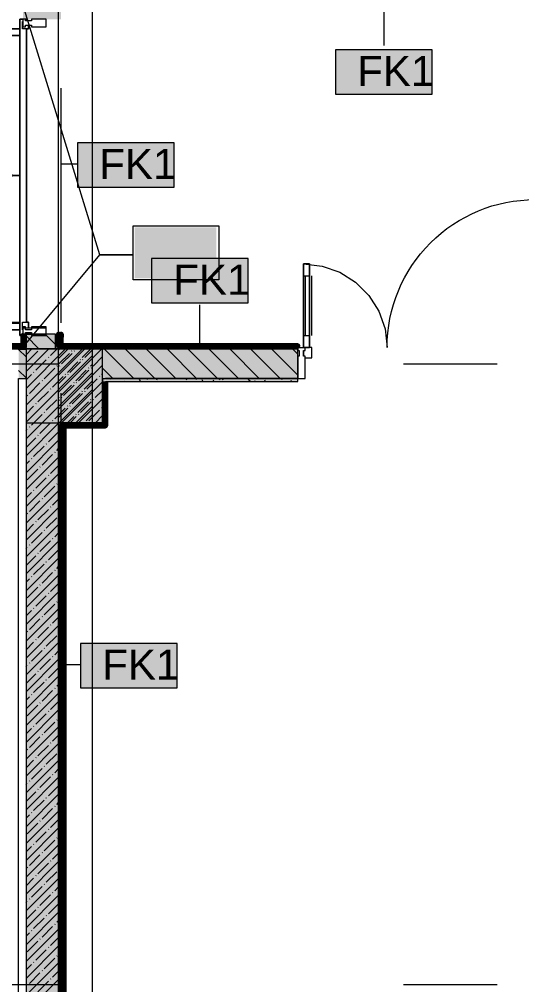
# Model space of a CAD drawing. Header units: millimetres. Extents: x -3817 to 677485, y -22715 to 103890.
# Drawn here: x 590663 to 594061, y 5475 to 12007 of the extents above; entities that cross this region are included whole.
import ezdxf

# ---------------------------------------------------------------- set-up
doc = ezdxf.new("R2010")
doc.units = ezdxf.units.MM
doc.layers.add('PDF _Геометрия', color=7, linetype='Continuous', true_color=0x1d1d1d)
doc.layers.add('PDF _Сплошная заливка', color=7, linetype='Continuous', true_color=0xffffff)
doc.layers.add('PDF _Текст', color=7, linetype='Continuous')
doc.styles.add('PDF GOST-Common', font='arial.ttf')

msp = doc.modelspace()

# ---------------------------------------------------------------- hatches: boundary and pattern name
at = {"layer": 'PDF _Сплошная заливка', "transparency": 33554559}
h = msp.add_hatch(color=256, dxfattribs=at)
h.paths.add_polyline_path([(590689.1, 9796.9), (590708.1, 9796.9), (590708.1, 9876.9), (590688.1, 9876.9), (590688.1, 9796.9)], flags=0)
h.paths.add_polyline_path([(590688.1, 12006.9), (590708.1, 12006.9), (590708.1, 12085.9), (590688.1, 12085.9)], flags=0)
h = msp.add_hatch(color=256, dxfattribs=at)
h.paths.add_polyline_path([(590783.6, 9776.9), (590908.1, 9776.9), (590908.1, 9876.9), (590708.1, 9876.9), (590708.1, 9776.9)], flags=0)
h.paths.add_polyline_path([(590783.6, 12006.9), (590908.1, 12006.9), (590908.1, 12106.9), (590708.1, 12106.9), (590708.1, 12006.9)], flags=0)
h = msp.add_hatch(color=256, dxfattribs=at)
h.paths.add_polyline_path([(590908.1, 9776.9), (590928.1, 9776.9), (590928.1, 9856.9), (590908.1, 9856.9), (590908.1, 9785.9)], flags=0)
h.paths.add_polyline_path([(590908.1, 12006.9), (590928.1, 12006.9), (590928.1, 12106.9), (590908.1, 12106.9)], flags=0)
h = msp.add_hatch(color=256, dxfattribs=at)
h.paths.add_polyline_path([(590928.1, 9776.9), (590945.5, 9776.9), (590945.5, 9856.9), (590928.1, 9856.9), (590928.1, 9779.5)], flags=0)
h.paths.add_polyline_path([(590928.1, 12006.9), (590945.5, 12006.9), (590945.5, 12106.9), (590928.1, 12106.9), (590928.1, 12017.3)], flags=0)
h = msp.add_hatch(color=256, dxfattribs=at)
h.paths.add_polyline_path([(585778.1, 9576.9), (590158.1, 9576.9), (590158.1, 9776.9), (588178.1, 9776.9), (588178.1, 9706.9), (586978.1, 9706.9), (586978.1, 9776.9), (585778.1, 9776.9)], flags=0)
h.paths.add_polyline_path([(590708.1, 9576.9), (590708.1, 9775.9), (590658.1, 9775.9), (590658.1, 9576.9)], flags=0)
h.paths.add_polyline_path([(585158.1, 9576.9), (585178.1, 9576.9), (585178.1, 9776.9), (584238.4, 9776.9), (584238.4, 9576.9)], flags=0)
h.paths.add_polyline_path([(582608.4, 9576.9), (582608.4, 9776.9), (581977.9, 9776.9), (581977.9, 9576.9), (582607.9, 9576.9)], flags=0)
for points in [[(590783.6, 9276.9), (591155.8, 9276.9), (591155.8, 9776.9), (590708.1, 9775.9), (590708.1, 9276.9)], [(590928.1, 9276.9), (591225.5, 9276.9), (591223.4, 9776.9), (590928.1, 9776.9), (590928.1, 9736.9)], [(590717.2, 2276.9), (590928.1, 2276.9), (590928.1, 9276.9), (590708.1, 9276.9), (590708.1, 2276.9)], [(590948.1, 9256.9), (591155.8, 9256.9), (591155.8, 9276.9), (590928.1, 9276.9), (590928.1, 9256.9)], [(591225.5, 9256.9), (591225.5, 9276.9), (590945.5, 9276.9), (590945.5, 9256.9), (590966.5, 9256.9)], [(590934.8, 2276.9), (590948.1, 2276.9), (590948.1, 9256.9), (590928.1, 9256.9), (590928.1, 2276.9), (590934.6, 2276.9)], [(590965.5, 2276.9), (590965.5, 9256.9), (590945.5, 9256.9), (590945.5, 2276.9), (590952.1, 2276.9)]]:
    msp.add_hatch(color=256, dxfattribs=at).paths.add_polyline_path(points)
h = msp.add_hatch(color=256, dxfattribs=at)
h.paths.add_polyline_path([(608595.5, 9776.9), (609225.5, 9776.9), (609225.5, 9796.9), (604783.2, 9796.9), (604771.7, 9776.9), (607975.6, 9776.9)], flags=0)
h.paths.add_polyline_path([(604725.5, 9776.9), (604737, 9796.9), (602340.5, 9796.9), (602340.5, 9776.9), (604720.5, 9776.9)], flags=0)
h.paths.add_polyline_path([(600095.5, 9776.9), (600695.5, 9776.9), (600695.5, 9796.9), (594190.5, 9796.9), (594190.5, 9776.9), (599815.5, 9776.9)], flags=0)
h.paths.add_polyline_path([(592545.5, 9776.9), (592545.5, 9796.9), (590945.5, 9796.9), (590945.5, 9776.9), (591951.7, 9776.9)], flags=0)
h = msp.add_hatch(color=256, dxfattribs=at)
h.paths.add_polyline_path([(594865.2, 9576.9), (595095.5, 9576.9), (595095.5, 9776.9), (594190.5, 9776.9), (594190.5, 9576.9)], flags=0)
h.paths.add_polyline_path([(592545.5, 9576.9), (592545.5, 9776.9), (591225.5, 9776.9), (591225.5, 9576.9), (591951.7, 9576.9)], flags=0)
h = msp.add_hatch(color=256, dxfattribs=at)
h.paths.add_polyline_path([(595073.3, 9556.9), (595073.3, 9576.9), (594190.5, 9576.9), (594190.5, 9556.9), (594865.2, 9556.9)], flags=0)
h.paths.add_polyline_path([(592545.5, 9556.9), (592545.5, 9576.9), (591245.5, 9576.9), (591246.5, 9556.9), (591951.7, 9556.9)], flags=0)

# ---------------------------------------------------------------- linework, layer by layer
at = {"layer": 'PDF _Геометрия', "color": 7, "lineweight": 9}
for points in [[(590928.1, 1596.9), (590928.1, 13336.7), (590628.1, 13486.7), (591228.1, 13786.7), (590928.1, 13936.7), (590928.1, 25676.6)], [(591155.8, 25676.6), (591155.8, 13936.7), (591455.8, 13786.7), (590855.8, 13486.7), (591155.8, 13336.7), (591155.8, 1596.9)], [(593127.7, 12086.4), (593127.7, 11830.5)], [(590667, 12006.8), (590687.3, 12006.8)], [(590687.3, 12006.8), (590667, 12006.8)], [(590667, 12006.8), (590667, 9866.8)], [(590667, 9866.8), (590667, 12006.8)], [(590704.1, 12006.8), (590712, 12006.8), (590704.1, 12006.8)], [(590704.1, 12006.8), (590712, 12006.8), (590704.1, 12006.8)], [(590946, 11029.2), (591056.9, 11029.2)], [(591884.1, 9797.4), (591884.1, 10074.1)], [(590667, 9866.8), (590687.1, 9866.8), (590667, 9866.8)], [(590667, 9866.8), (590687.1, 9866.8), (590667, 9866.8)], [(590688.1, 9866.9), (590688.1, 9797.9)], [(590928.1, 9796.9), (590928.1, 9856.9)], [(590945.5, 9796.9), (590945.5, 9856.9)], [(591155.8, 9776.9), (590928.1, 9776.9), (591155.8, 9776.9), (590708.1, 9776.9), (590708.1, 9276.9), (591155.8, 9276.9)], [(590708.1, 9775.9), (590708.1, 9576.9)], [(590928.1, 9276.9), (591225.5, 9276.9), (591225.5, 9776.9), (590928.1, 9776.9)], [(591225.5, 9576.9), (591245.5, 9576.9), (592545.5, 9576.9), (591245.5, 9576.9)], [(591246.5, 9556.9), (592545.5, 9556.9)], [(590928.1, 9256.9), (590928.1, 2276.9), (590928.1, 9256.9), (590928.1, 9276.9)], [(590945.5, 9256.9), (590945.5, 2276.9), (590945.5, 9256.9), (590945.5, 9276.9)], [(590948.1, 2297.9), (590948.1, 9256.9)], [(590949.1, 9256.9), (591155.8, 9256.9)], [(590965.5, 2297.9), (590965.5, 9256.9)], [(590966.5, 9256.9), (591225.5, 9256.9)], [(590966, 7642.5), (591076.9, 7642.5)]]:
    msp.add_lwpolyline(points, dxfattribs=at)
at = {"layer": 'PDF _Геометрия', "color": 253, "lineweight": 9, "true_color": 0xaaaaaa}
for points in [[(590928.1, 11889.3), (590928.1, 12524.3)], [(590712, 11941.9), (590724.1, 11941.9), (590724.1, 11966.9)], [(590945.5, 9952.5), (590945.5, 11540)], [(590928.1, 9825.5), (590928.1, 11413)], [(592585.5, 10271.9), (592625.5, 10271.9)], [(592595.5, 10271.9), (592595.5, 9866.9)], [(592639.5, 10271.9), (592639.5, 9866.9)], [(590724.1, 9916.9), (590724.1, 9956.9), (590712, 9956.9)], [(592585.5, 9866.9), (592625.5, 9866.9)], [(592595.5, 9716.9), (592640.5, 9716.9), (592640.5, 9786.9), (592585.5, 9786.9), (592585.5, 9783.9)], [(592585.5, 9766.9), (592585.5, 9726.9)], [(587535.3, 9676.9), (588428.1, 9676.9), (590928.1, 9676.9)], [(593260.2, 9676.9), (593895.2, 9676.9)], [(590945.5, 8841.2), (590945.5, 9476.2)], [(590928.1, 8714.3), (590928.1, 9349.3)], [(590945.5, 6777.5), (590945.5, 8365)], [(590928.1, 6650.5), (590928.1, 8238)], [(590945.5, 5666.2), (590945.5, 6301.2)], [(590928.1, 5539.3), (590928.1, 6174.3)], [(587535.3, 5476.9), (588428.1, 5476.9), (590928.1, 5476.9)], [(593260.2, 5476.9), (593895.2, 5476.9)]]:
    msp.add_lwpolyline(points, dxfattribs=at)
at = {"layer": 'PDF _Геометрия', "color": 250, "lineweight": 9, "true_color": 0x3c3c3c}
msp.add_lwpolyline([(590694.3, 9797.6), (591206.6, 10414.2), (591431.9, 10414.2), (591206.6, 10414.2), (590689.3, 12099.5)], dxfattribs=at)
at = {"layer": 'PDF _Геометрия', "color": 7, "lineweight": 9}
for points in [[(590667, 12006.8), (590687.3, 12006.8)], [(590667, 12006.8), (590667, 9866.8)], [(590712, 12006.8), (590712, 11996.9)], [(590712, 12006.8), (590712, 11996.9)], [(590712, 11941.9), (590712, 9956.9)], [(590712, 11941.9), (590712, 9956.9)], [(593454.2, 11800.4), (592801.1, 11800.4), (592801.1, 11500.4), (593454.2, 11500.4)], [(591710, 11171.1), (591056.9, 11171.1), (591056.9, 10871.1), (591710, 10871.1)], [(592210.6, 10388), (591557.5, 10388), (591557.5, 10088), (592210.6, 10088)], [(590708.1, 9876.9), (590708.1, 9785.9)], [(592545.5, 9776.9), (590945.5, 9776.9)], [(591730, 7784.4), (591076.9, 7784.4), (591076.9, 7484.4), (591730, 7484.4)]]:
    msp.add_lwpolyline(points, close=True, dxfattribs=at)
at = {"layer": 'PDF _Геометрия', "color": 253, "lineweight": 13, "true_color": 0xaaaaaa}
for points in [[(590724.1, 11966.9), (590724.1, 11941.9), (590684.1, 11941.9), (590684.1, 11991.9), (590687.1, 11991.9)], [(590687.1, 9906.9), (590684.1, 9906.9), (590684.1, 9956.9), (590724.1, 9956.9), (590724.1, 9916.9)]]:
    msp.add_lwpolyline(points, dxfattribs=at)
at = {"layer": 'PDF _Геометрия', "color": 7, "lineweight": 20}
for points in [[(590704.1, 11966.9), (590744.1, 11966.9), (590744.1, 11956.9), (590844.1, 11956.9), (590844.1, 12006.9), (590744.1, 12006.9), (590744.1, 11996.9), (590704.1, 11996.9), (590704.1, 12006.9), (590687.1, 12006.9), (590687.1, 11956.9), (590704.1, 11956.9)], [(590704.1, 9876.9), (590704.1, 9886.9), (590744.1, 9886.9), (590744.1, 9876.9), (590844.1, 9876.9), (590844.1, 9926.9), (590744.1, 9926.9), (590744.1, 9916.9), (590704.1, 9916.9), (590704.1, 9926.9), (590687.1, 9926.9), (590687.1, 9876.9)], [(590704.1, 9866.9), (590704.1, 9876.9), (590744.1, 9876.9), (590744.1, 9866.9), (590844.1, 9866.9), (590844.1, 9916.9), (590744.1, 9916.9), (590744.1, 9906.9), (590704.1, 9906.9), (590704.1, 9916.9), (590687.1, 9916.9), (590687.1, 9866.9)], [(592585.5, 9766.9), (592595.5, 9766.9), (592595.5, 9783.9), (592545.5, 9783.9), (592545.5, 9766.9), (592555.5, 9766.9), (592555.5, 9726.9), (592545.5, 9726.9), (592545.5, 9576.9), (592595.5, 9576.9), (592595.5, 9726.9), (592585.5, 9726.9)]]:
    msp.add_lwpolyline(points, close=True, dxfattribs=at)
at = {"layer": 'PDF _Геометрия', "color": 253, "lineweight": 9, "true_color": 0xaaaaaa}
for points in [[(590724.1, 11966.9), (590724.1, 11941.9), (590712, 11941.9), (590724.1, 11941.9)], [(590667, 11896.9), (589691.6, 11896.9), (589691.6, 11941.9), (590667, 11941.9), (589691.6, 11941.9), (589691.6, 11896.9)], [(592625.5, 9786.9), (592585.5, 9786.9), (592585.5, 10351.9), (592625.5, 10351.9), (592625.5, 9786.9), (592625.5, 10351.9), (592585.5, 10351.9), (592585.5, 9786.9)], [(590667, 9906.9), (589691.6, 9906.9), (589691.6, 9951.9), (590667, 9951.9), (589691.6, 9951.9), (589691.6, 9906.9)], [(590712, 9956.9), (590724.1, 9956.9), (590724.1, 9916.9), (590724.1, 9956.9)]]:
    msp.add_lwpolyline(points, close=True, dxfattribs=at)
for points in [[(590667, 10950.9, -0.410045), (589691.6, 11941.9), (590667, 11941.9)], [(590667, 10947.9, 0.410045), (589691.6, 9956.9), (590667, 9956.9)], [(592585.5, 9786.9), (592585.5, 10351.9), (592711.2, 10337.7), (592830.6, 10295.9), (592937.7, 10228.6), (593027.2, 10139.1), (593094.5, 10032), (593136.3, 9912.6), (593150.5, 9786.9, -0.414214), (594150.5, 10786.9), (594150.5, 9786.9)]]:
    msp.add_lwpolyline(points, format="xyb", dxfattribs=at)
at = {"layer": 'PDF _Геометрия', "color": 250, "lineweight": 9, "true_color": 0x3c3c3c}
msp.add_lwpolyline([(591431.9, 10608.7), (592011.7, 10608.7), (592011.7, 10244.7), (591431.9, 10244.7)], close=True, dxfattribs=at)
at = {"layer": 'PDF _Геометрия', "color": 231, "lineweight": 70, "true_color": 0xff80c0}
for points in [[(590688.1, 9866.9), (590687.1, 9866.9), (590687.1, 9797.9), (584238.4, 9797.9), (584238.4, 9796.9), (590688.1, 9796.9)], [(591155.8, 9796.9), (590929.1, 9796.9), (590929.1, 9876.9), (590928.1, 9876.9), (590928.1, 9856.9)], [(590946.5, 9796.9), (590946.5, 9876.9), (590945.5, 9876.9), (590945.5, 9856.9)], [(591155.8, 9797.9), (590929.1, 9797.9), (590929.1, 9796.9)], [(590965.5, 2296.9), (591245.5, 2296.9), (591245.5, 2017.4), (591246.5, 2017.4), (591246.5, 2297.9), (591245.5, 2297.9), (590966.5, 2297.9), (590966.5, 9255.9), (591246.5, 9255.9), (591246.5, 9256.9), (591246.5, 9555.9)], [(591245.5, 9556.9), (591245.5, 9256.9), (591225.5, 9256.9)], [(591155.8, 2297.9), (590949.1, 2297.9), (590949.1, 9255.9), (591155.8, 9255.9)]]:
    msp.add_lwpolyline(points, dxfattribs=at)
at = {"layer": 'PDF _Геометрия', "color": 9, "lineweight": 9, "true_color": 0xc0c0c0}
for points in [[(590708.1, 9776.9), (590908.1, 9776.9), (590908.1, 9876.9), (590708.1, 9876.9), (590688.1, 9876.9), (590688.1, 9866.9)], [(590697.6, 9796.9), (590697.6, 9807.9), (590677.6, 9807.9), (590677.6, 9796.9)], [(590928.1, 9856.9), (590908.1, 9856.9), (590908.1, 9776.9), (590928.1, 9776.9)], [(590945.5, 9856.9), (590928.1, 9856.9)], [(590688.1, 9796.9), (584238.4, 9796.9), (584238.4, 9776.9), (590658.1, 9776.9), (590438.1, 9776.9), (584238.4, 9776.9), (584238.4, 9576.9), (584238.4, 9556.9)], [(590928.1, 9776.9), (590945.5, 9776.9)], [(591155.8, 9796.9), (590929.1, 9796.9)], [(592545.5, 9556.9), (592545.5, 9576.9), (592545.5, 9776.9), (592545.5, 9796.9), (590946.5, 9796.9)], [(591225.5, 9576.9), (591225.5, 9276.9), (590945.5, 9276.9)], [(591225.5, 9256.9), (591245.5, 9256.9), (591245.5, 9556.9)], [(591155.8, 9276.9), (590928.1, 9276.9)]]:
    msp.add_lwpolyline(points, dxfattribs=at)
at = {"layer": 'PDF _Геометрия', "color": 231, "lineweight": 9, "true_color": 0xff80c0}
for points in [[(590688.1, 9796.9), (590688.1, 9797.9), (590688.1, 9866.9)], [(590928.1, 9856.9), (590928.1, 9796.9), (590929.1, 9796.9)], [(590945.5, 9856.9), (590945.5, 9796.9), (590946.5, 9796.9)], [(591246.5, 9556.9), (591245.5, 9556.9)], [(591155.8, 9256.9), (590949.1, 9256.9), (590948.1, 9256.9), (590948.1, 2297.9), (590948.1, 2296.9)], [(591225.5, 9256.9), (590966.5, 9256.9), (590965.5, 9256.9), (590965.5, 2297.9), (590965.5, 2296.9)]]:
    msp.add_lwpolyline(points, dxfattribs=at)
at = {"layer": 'PDF _Геометрия', "color": 253, "lineweight": 9, "true_color": 0x9b9b9b}
for points in [[(590694.3, 9872.3), (590689.3, 9863.6)], [(590695.3, 9855.3), (590690.3, 9864)], [(590694.8, 9832.1), (590704.9, 9832.1)], [(590928.1, 9817.8), (590924.8, 9823.5)], [(590945.5, 9817.8), (590942.2, 9823.5)], [(590916.6, 9776.9), (590913.7, 9781.8)], [(590933.9, 9776.9), (590931, 9781.8)], [(590962.3, 9787.9), (590957.3, 9779.2)], [(590979.7, 9787.9), (590974.7, 9779.2)], [(591013.1, 9792.4), (591010.6, 9796.9)], [(591030.5, 9792.4), (591027.9, 9796.9)], [(591092.5, 9776.9), (591091.4, 9778.8)], [(591109.9, 9776.9), (591108.7, 9778.8)], [(591196, 9796.9), (591194, 9793.4)], [(591361.5, 9778.7), (591360.4, 9776.9)], [(591403.1, 9789.8), (591398.1, 9781.1)], [(591442.4, 9796.9), (591439.7, 9792.3)], [(591453.9, 9790.5), (591450.3, 9796.9)], [(591495.6, 9779.4), (591490.5, 9788.1)], [(591512.8, 9796.9), (591507.8, 9788.2)], [(591607.2, 9777.6), (591606.8, 9776.9)], [(591758.5, 9795.8), (591753.5, 9787.1)], [(591767.7, 9795.7), (591767, 9796.9)], [(591809.3, 9784.6), (591804.3, 9793.3)], [(591826.6, 9791.7), (591821.5, 9783)], [(591877.4, 9788.6), (591872.6, 9796.9)], [(591919, 9777.5), (591914, 9786.2)], [(592055.1, 9785.7), (592050, 9794.4)], [(592208.4, 9782.5), (592205.1, 9776.9)], [(592232.8, 9782.7), (592227.7, 9791.4)], [(592250, 9793.6), (592245, 9784.9)], [(592271.3, 9776.9), (592269.4, 9780.2)], [(592287.1, 9796.9), (592286.6, 9796.1)], [(592341.7, 9776.9), (592337.4, 9784.3)], [(592357.5, 9796.9), (592354.6, 9792)], [(592454.1, 9781.4), (592451.5, 9776.9)], [(592517.7, 9776.9), (592515.1, 9781.3)], [(592522.1, 9777.3), (592521.9, 9776.9)], [(591280.2, 9576.9), (591276.2, 9569.9)], [(591375.6, 9559.3), (591374.2, 9556.9)], [(591439.8, 9571.2), (591436.5, 9576.9)], [(591481.4, 9560), (591476.4, 9568.8)], [(591526.5, 9576.9), (591521.9, 9568.9)], [(591595, 9573.5), (591590, 9564.8)], [(591753.6, 9576.4), (591753.3, 9576.9)], [(591795.2, 9565.2), (591790.2, 9573.9)], [(591863.2, 9569.3), (591858.9, 9576.9)], [(591904.9, 9558.2), (591899.8, 9566.9)], [(591976.8, 9564.2), (591972.5, 9556.9)], [(592018.4, 9575.4), (592013.4, 9566.7)], [(592040.9, 9566.3), (592035.9, 9575)], [(592124.9, 9576.9), (592123.1, 9573.7)], [(592218.6, 9563.3), (592213.6, 9572)], [(592222.5, 9563.1), (592218.9, 9556.9)], [(592257.6, 9556.9), (592255.2, 9560.9)], [(592290.6, 9559), (592289.3, 9556.9)], [(592328, 9556.9), (592323.3, 9565)], [(592371.2, 9576.9), (592368.8, 9572.6)], [(592441.6, 9576.9), (592436.8, 9568.6)], [(592503.9, 9556.9), (592501, 9562)], [(592536.3, 9557.9), (592535.7, 9556.9)], [(591230.3, 9496.9), (591240.4, 9496.9)], [(591235.5, 9499.5), (591230.5, 9490.8)], [(591228.6, 9449.3), (591225.5, 9454.7)], [(591230.3, 9435.9), (591240.4, 9435.9)], [(591245.5, 9455.8), (591241.6, 9449.1)], [(591230.3, 9344.5), (591240.4, 9344.5)], [(590984, 9276.9), (590981.5, 9272.5)], [(591001.4, 9276.9), (590998.9, 9272.5)], [(591030.6, 9274.6), (591029.3, 9276.9)], [(591047.9, 9274.6), (591046.6, 9276.9)], [(591236.8, 9313.2), (591231.8, 9321.9)], [(590929.7, 9243.7), (590928.1, 9241)], [(590938.7, 9222.5), (590948.1, 9222.5)], [(590947, 9243.7), (590945.5, 9241)], [(590956, 9222.5), (590965.5, 9222.5)], [(591072.2, 9263.4), (591067.2, 9272.1)], [(591081, 9261.9), (591078.1, 9256.9)], [(591089.6, 9263.4), (591084.5, 9272.1)], [(591098.3, 9261.9), (591095.4, 9256.9)], [(591149, 9257.8), (591148.5, 9256.9)], [(591166.4, 9257.8), (591165.8, 9256.9)], [(590929.1, 9145.6), (590928.1, 9147.2)], [(590946.4, 9145.6), (590945.5, 9147.2)], [(590948.1, 9153.7), (590947, 9151.7)], [(590965.5, 9153.7), (590964.3, 9151.7)], [(590938.7, 9131.1), (590948.1, 9131.1)], [(590956, 9131.1), (590965.5, 9131.1)], [(590928.6, 8997.9), (590928.1, 8997.1)], [(590939.7, 8956.3), (590934.7, 8947.6)], [(590938.7, 9009.2), (590948.1, 9009.2)], [(590945.9, 8997.9), (590945.5, 8997.1)], [(590948.1, 8990.7), (590947.5, 8991.8)], [(590957.1, 8956.3), (590952.1, 8947.6)], [(590956, 9009.2), (590965.5, 9009.2)], [(590965.5, 8990.7), (590964.8, 8991.8)], [(590938.7, 8887.3), (590948.1, 8887.3)], [(590956, 8887.3), (590965.5, 8887.3)], [(590946.8, 8846.6), (590941.8, 8837.9)], [(590964.2, 8846.6), (590959.1, 8837.9)], [(590938.3, 8763.8), (590933.3, 8772.5)], [(590942.7, 8778.6), (590937.7, 8769.9)], [(590938.7, 8795.8), (590948.1, 8795.8)], [(590948.1, 8807.8), (590944.5, 8814.1)], [(590955.7, 8763.8), (590950.7, 8772.5)], [(590960.1, 8778.6), (590955.1, 8769.9)], [(590956, 8795.8), (590965.5, 8795.8)], [(590965.5, 8807.8), (590961.8, 8814.1)], [(590942.4, 8695.7), (590937.4, 8704.5)], [(590959.8, 8695.7), (590954.7, 8704.5)], [(590938.7, 8673.9), (590948.1, 8673.9)], [(590946.5, 8627.7), (590941.5, 8636.4)], [(590956, 8673.9), (590965.5, 8673.9)], [(590963.8, 8627.7), (590958.8, 8636.4)], [(590935.3, 8586.1), (590930.3, 8594.8)], [(590952.7, 8586.1), (590947.7, 8594.8)], [(590941.6, 8532.9), (590936.6, 8524.2)], [(590938.7, 8552), (590948.1, 8552)], [(590959, 8532.9), (590954, 8524.2)], [(590956, 8552), (590965.5, 8552)], [(590928.3, 8476.4), (590928.1, 8476.7)], [(590938.7, 8460.5), (590948.1, 8460.5)], [(590945.6, 8476.4), (590945.5, 8476.7)], [(590948.1, 8483.1), (590947.8, 8482.5)], [(590956, 8460.5), (590965.5, 8460.5)], [(590965.5, 8483.1), (590965.1, 8482.5)], [(590932.4, 8408.4), (590928.1, 8415.7)], [(590949.7, 8408.4), (590945.5, 8415.7)], [(590929.4, 8328.8), (590928.1, 8326.6)], [(590938.7, 8338.6), (590948.1, 8338.6)], [(590946.7, 8328.8), (590945.5, 8326.6)], [(590948.1, 8320.1), (590946.6, 8322.7)], [(590956, 8338.6), (590965.5, 8338.6)], [(590965.5, 8320.1), (590964, 8322.7)], [(590936.5, 8219.1), (590931.4, 8210.4)], [(590938.7, 8216.7), (590948.1, 8216.7)], [(590953.8, 8219.1), (590948.8, 8210.4)], [(590956, 8216.7), (590965.5, 8216.7)], [(590932.4, 8151.1), (590928.1, 8143.7)], [(590937.5, 8094.6), (590932.5, 8103.3)], [(590943.5, 8109.4), (590938.5, 8100.7)], [(590938.7, 8125.3), (590948.1, 8125.3)], [(590949.7, 8151.1), (590945.5, 8143.7)], [(590954.9, 8094.6), (590949.9, 8103.3)], [(590960.9, 8109.4), (590955.9, 8100.7)], [(590956, 8125.3), (590965.5, 8125.3)], [(590938.7, 8003.3), (590948.1, 8003.3)], [(590956, 8003.3), (590965.5, 8003.3)], [(590931.3, 7905.3), (590928.1, 7899.8)], [(590945.7, 7958.5), (590940.7, 7967.3)], [(590948.6, 7905.3), (590945.5, 7899.8)], [(590963, 7958.5), (590958, 7967.3)], [(590942.4, 7863.7), (590937.4, 7855)], [(590938.7, 7881.4), (590948.1, 7881.4)], [(590959.8, 7863.7), (590954.8, 7855)], [(590956, 7881.4), (590965.5, 7881.4)], [(590938.7, 7790), (590948.1, 7790)], [(590956, 7790), (590965.5, 7790)], [(590931.6, 7739.2), (590928.1, 7745.2)], [(590948.9, 7739.2), (590945.5, 7745.2)], [(590938.7, 7668.1), (590948.1, 7668.1)], [(590956, 7668.1), (590965.5, 7668.1)], [(590938.7, 7546.1), (590948.1, 7546.1)], [(590956, 7546.1), (590965.5, 7546.1)], [(590933.2, 7481.9), (590928.1, 7473.2)], [(590938.7, 7454.7), (590948.1, 7454.7)], [(590950.5, 7481.9), (590945.5, 7473.2)], [(590956, 7454.7), (590965.5, 7454.7)], [(590948.1, 7405.7), (590946.9, 7407.7)], [(590965.5, 7405.7), (590964.3, 7407.7)], [(590940.8, 7357.4), (590935.8, 7366.1)], [(590938.7, 7332.8), (590948.1, 7332.8)], [(590958.2, 7357.4), (590953.1, 7366.1)], [(590956, 7332.8), (590965.5, 7332.8)], [(590944.9, 7289.4), (590939.9, 7298.1)], [(590962.2, 7289.4), (590957.2, 7298.1)], [(590932.1, 7236.2), (590928.1, 7229.3)], [(590937.8, 7179.7), (590932.8, 7188.4)], [(590943.2, 7194.5), (590938.2, 7185.8)], [(590938.7, 7210.9), (590948.1, 7210.9)], [(590948.1, 7222.8), (590944, 7230)], [(590949.4, 7236.2), (590945.5, 7229.3)], [(590955.2, 7179.7), (590950.1, 7188.4)], [(590960.6, 7194.5), (590955.6, 7185.8)], [(590956, 7210.9), (590965.5, 7210.9)], [(590965.5, 7222.8), (590961.3, 7230)], [(590930.8, 7070), (590928.1, 7074.6)], [(590938.7, 7119.4), (590948.1, 7119.4)], [(590948.1, 7081), (590945.3, 7076.1)], [(590948.1, 7070), (590945.5, 7074.6)], [(590956, 7119.4), (590965.5, 7119.4)], [(590965.5, 7081), (590962.6, 7076.1)], [(590934.8, 7002), (590929.8, 7010.7)], [(590938.7, 6997.5), (590948.1, 6997.5)], [(590946.2, 7016.8), (590941.2, 7008.1)], [(590952.2, 7002), (590947.2, 7010.7)], [(590956, 6997.5), (590965.5, 6997.5)], [(590963.6, 7016.8), (590958.5, 7008.1)], [(590938.7, 6875.6), (590948.1, 6875.6)], [(590956, 6875.6), (590965.5, 6875.6)], [(590938.7, 6784.1), (590948.1, 6784.1)], [(590945.1, 6771.1), (590940.1, 6762.4)], [(590956, 6784.1), (590965.5, 6784.1)], [(590962.5, 6771.1), (590957.5, 6762.4)], [(590940, 6688.2), (590935, 6696.9)], [(590957.4, 6688.2), (590952.3, 6696.9)], [(590938.7, 6662.2), (590948.1, 6662.2)], [(590956, 6662.2), (590965.5, 6662.2)], [(590932.9, 6567), (590928.1, 6558.7)], [(590938.7, 6540.3), (590948.1, 6540.3)], [(590948.1, 6552.3), (590943.2, 6560.9)], [(590950.2, 6567), (590945.5, 6558.7)], [(590956, 6540.3), (590965.5, 6540.3)], [(590965.5, 6552.3), (590960.5, 6560.9)], [(590940, 6457.3), (590934.9, 6448.6)], [(590938.7, 6448.9), (590948.1, 6448.9)], [(590957.3, 6457.3), (590952.3, 6448.6)], [(590956, 6448.9), (590965.5, 6448.9)], [(590934, 6332.8), (590929, 6341.5)], [(590935.9, 6389.3), (590930.8, 6380.6)], [(590947, 6347.6), (590942, 6338.9)], [(590951.4, 6332.8), (590946.4, 6341.5)], [(590953.2, 6389.3), (590948.2, 6380.6)], [(590964.4, 6347.6), (590959.3, 6338.9)], [(590938.7, 6326.9), (590948.1, 6326.9)], [(590956, 6326.9), (590965.5, 6326.9)], [(590934.8, 6143.5), (590929.7, 6134.8)], [(590938.7, 6205), (590948.1, 6205)], [(590952.1, 6143.5), (590947.1, 6134.8)], [(590956, 6205), (590965.5, 6205)], [(590938.7, 6113.6), (590948.1, 6113.6)], [(590945.9, 6101.9), (590940.9, 6093.2)], [(590956, 6113.6), (590965.5, 6113.6)], [(590963.3, 6101.9), (590958.3, 6093.2)], [(590943.3, 5951), (590938.3, 5959.7)], [(590938.7, 5991.7), (590948.1, 5991.7)], [(590960.6, 5951), (590955.6, 5959.7)], [(590956, 5991.7), (590965.5, 5991.7)], [(590947.4, 5883), (590942.4, 5891.7)], [(590964.7, 5883), (590959.7, 5891.7)], [(590929.6, 5829.8), (590928.1, 5827.2)], [(590938.7, 5869.7), (590948.1, 5869.7)], [(590946.9, 5829.8), (590945.5, 5827.2)], [(590948.1, 5820.8), (590946.4, 5823.7)], [(590956, 5869.7), (590965.5, 5869.7)], [(590965.5, 5820.8), (590963.8, 5823.7)], [(590940.3, 5773.3), (590935.3, 5782)], [(590938.7, 5778.3), (590948.1, 5778.3)], [(590957.7, 5773.3), (590952.6, 5782)], [(590956, 5778.3), (590965.5, 5778.3)], [(590929.2, 5731.7), (590928.1, 5733.5)], [(590936.7, 5720.1), (590931.6, 5711.4)], [(590946.5, 5731.7), (590945.5, 5733.5)], [(590954, 5720.1), (590949, 5711.4)], [(590933.2, 5663.6), (590928.2, 5672.4)], [(590938.7, 5656.4), (590948.1, 5656.4)], [(590950.6, 5663.6), (590945.6, 5672.4)], [(590956, 5656.4), (590965.5, 5656.4)], [(590937.3, 5595.6), (590932.3, 5604.3)], [(590954.7, 5595.6), (590949.6, 5604.3)], [(590938.7, 5534.5), (590948.1, 5534.5)], [(590956, 5534.5), (590965.5, 5534.5)]]:
    msp.add_lwpolyline(points, dxfattribs=at)
at = {"layer": 'PDF _Геометрия', "lineweight": 9}
for points in [[(590795.7, 9776.9), (590708.1, 9864.5)], [(590908.1, 9805.9), (590837.2, 9876.9)], [(590708.1, 9723.1), (590658.1, 9773.1)], [(590708.1, 9737.6), (590747.4, 9776.9)], [(590708.1, 9623.6), (590861.4, 9776.9)], [(590708.1, 9509.5), (590975.5, 9776.9)], [(590708.1, 9395.5), (591089.5, 9776.9)], [(590716.8, 9689.2), (590788, 9760.5)], [(590802.3, 9774.8), (590804.4, 9776.9)], [(590873.6, 9732), (590918.4, 9776.9)], [(590928.1, 9712.2), (590992.8, 9776.9)], [(590928.1, 9598.1), (591106.9, 9776.9)], [(590928.1, 9484.1), (591220.9, 9776.9)], [(590928.1, 9769.2), (590935.8, 9776.9)], [(590930.6, 9675), (591001.9, 9746.3)], [(590948, 9675), (591019.2, 9746.3)], [(591016.1, 9760.5), (591018.5, 9762.9)], [(591030.4, 9774.8), (591032.5, 9776.9)], [(591033.5, 9760.5), (591035.9, 9762.9)], [(591047.7, 9774.8), (591049.8, 9776.9)], [(591087.4, 9717.7), (591146.5, 9776.9)], [(591104.8, 9717.7), (591163.9, 9776.9)], [(591437.4, 9576.9), (591237.4, 9776.9)], [(591578.8, 9576.9), (591378.8, 9776.9)], [(591720.2, 9576.9), (591520.2, 9776.9)], [(591861.6, 9576.9), (591661.6, 9776.9)], [(592003, 9576.9), (591803, 9776.9)], [(592144.5, 9576.9), (591944.5, 9776.9)], [(592285.9, 9576.9), (592085.9, 9776.9)], [(592427.3, 9576.9), (592227.3, 9776.9)], [(592545.5, 9600.1), (592368.7, 9776.9)], [(592545.5, 9741.5), (592510.1, 9776.9)], [(590708.1, 9281.4), (591155.8, 9729.1)], [(590773.8, 9632.2), (590845.1, 9703.5)], [(590859.3, 9717.7), (590861.7, 9720.1)], [(590928.1, 9370), (591225.5, 9667.4)], [(590987.6, 9618), (591058.9, 9689.2)], [(591005, 9618), (591076.3, 9689.2)], [(591073.2, 9703.5), (591075.5, 9705.9)], [(591090.5, 9703.5), (591092.9, 9705.9)], [(591144.4, 9660.7), (591155.8, 9672)], [(591161.8, 9660.7), (591225.5, 9724.4)], [(590708.1, 9581.6), (590658.1, 9631.6)], [(590708.1, 9167.4), (590817.6, 9276.9), (591155.8, 9615)], [(590708.1, 9566.5), (590745.3, 9603.7)], [(590759.5, 9618), (590761.9, 9620.3)], [(590830.8, 9575.2), (590902.1, 9646.5)], [(590916.3, 9660.7), (590918.7, 9663.1)], [(590933.7, 9660.7), (590936.1, 9663.1)], [(590973.4, 9603.7), (590975.7, 9606.1)], [(590990.7, 9603.7), (590993.1, 9606.1)], [(591044.7, 9560.9), (591115.9, 9632.2)], [(591062, 9560.9), (591133.3, 9632.2)], [(591130.2, 9646.5), (591132.6, 9648.8)], [(591147.5, 9646.5), (591149.9, 9648.8)], [(591218.8, 9603.7), (591225.5, 9610.3)], [(591295.9, 9576.9), (591225.5, 9647.3)], [(590731, 9475.4), (590802.3, 9546.7)], [(590816.6, 9560.9), (590818.9, 9563.3)], [(590887.8, 9518.2), (590959.1, 9589.4)], [(590928.1, 9541.1), (590976.5, 9589.4)], [(590949, 9276.9), (591225.5, 9553.3)], [(591030.4, 9546.7), (591032.8, 9549)], [(591047.7, 9546.7), (591050.1, 9549)], [(591101.7, 9503.9), (591155.8, 9558)], [(591119, 9503.9), (591190.3, 9575.2)], [(591204.6, 9589.4), (591206.9, 9591.8)], [(590788, 9418.4), (590859.3, 9489.6)], [(590873.6, 9503.9), (590876, 9506.3)], [(590931.7, 9276.9), (591155.8, 9501)], [(590944.9, 9461.1), (591016.1, 9532.4)], [(590962.2, 9461.1), (591033.5, 9532.4)], [(591001.9, 9404.1), (591073.2, 9475.4)], [(591019.2, 9404.1), (591090.5, 9475.4)], [(591087.4, 9489.6), (591089.8, 9492)], [(591104.8, 9489.6), (591107.1, 9492)], [(591176.1, 9446.9), (591225.5, 9496.3)], [(590716.8, 9461.1), (590719.1, 9463.5)], [(590773.8, 9404.1), (590776.2, 9406.5)], [(590845.1, 9361.3), (590916.3, 9432.6)], [(590928.1, 9427), (590933.7, 9432.6)], [(590930.6, 9446.9), (590933, 9449.2)], [(590948, 9446.9), (590950.3, 9449.2)], [(591058.9, 9347.1), (591130.2, 9418.4)], [(591063.1, 9276.9), (591225.5, 9439.3)], [(591076.3, 9347.1), (591147.5, 9418.4)], [(591144.4, 9432.6), (591146.8, 9435)], [(591161.8, 9432.6), (591164.2, 9435)], [(590708.1, 9338.4), (590759.5, 9389.9)], [(590830.8, 9347.1), (590833.2, 9349.5)], [(590902.1, 9304.3), (590973.4, 9375.6)], [(590928.1, 9313), (590990.7, 9375.6)], [(590987.6, 9389.9), (590990, 9392.2)], [(591005, 9389.9), (591007.3, 9392.2)], [(591045.7, 9276.9), (591155.8, 9386.9)], [(591133.3, 9290.1), (591204.6, 9361.3)], [(591218.8, 9375.6), (591221.2, 9378)], [(590745.3, 9261.5), (590760.6, 9276.9), (590816.6, 9332.8)], [(590802.3, 9204.5), (590873.6, 9275.8)], [(590887.8, 9290.1), (590890.2, 9292.4)], [(590988.7, 9276.9), (591030.4, 9318.6)], [(591006, 9276.9), (591047.7, 9318.6)], [(591044.7, 9332.8), (591047, 9335.2)], [(591062, 9332.8), (591064.4, 9335.2)], [(591102.7, 9276.9), (591104, 9278.2)], [(591115.9, 9290.1), (591155.8, 9329.9)], [(591120.1, 9276.9), (591121.4, 9278.2)], [(591177.1, 9276.9), (591225.5, 9325.2)], [(590708.1, 9053.3), (590928.1, 9273.3)], [(590708.1, 9224.4), (590716.8, 9233)], [(590731, 9247.3), (590733.4, 9249.7)], [(590859.3, 9147.5), (590928.1, 9216.3)], [(590928.1, 9256), (590945.5, 9273.3)], [(590928.1, 9198.9), (590945.5, 9216.3)], [(590708.1, 9110.3), (590773.8, 9176)], [(590708.1, 8939.3), (590928.1, 9159.3)], [(590788, 9190.3), (590790.4, 9192.6)], [(590928.1, 9141.9), (590945.5, 9159.3)], [(590759.5, 9047.7), (590830.8, 9119)], [(590845.1, 9133.2), (590847.4, 9135.6)], [(590916.3, 9090.5), (590928.1, 9102.2)], [(590933.7, 9090.5), (590945.5, 9102.2)], [(590708.1, 8825.2), (590928.1, 9045.2)], [(590708.1, 8996.3), (590731, 9019.2)], [(590745.3, 9033.4), (590747.6, 9035.8)], [(590816.6, 8990.7), (590887.8, 9062)], [(590902.1, 9076.2), (590904.5, 9078.6)], [(590928.1, 9027.9), (590945.5, 9045.2)], [(590716.8, 8890.9), (590788, 8962.2)], [(590802.3, 8976.4), (590804.7, 8978.8)], [(590873.6, 8933.7), (590928.1, 8988.2)], [(590928.1, 8970.8), (590945.5, 8988.2)], [(590708.1, 8711.2), (590928.1, 8931.2)], [(590773.8, 8833.9), (590845.1, 8905.1)], [(590859.3, 8919.4), (590861.7, 8921.8)], [(590928.1, 8913.8), (590945.5, 8931.2)], [(590759.5, 8819.6), (590761.9, 8822)], [(590830.8, 8776.8), (590902.1, 8848.1)], [(590916.3, 8862.4), (590918.7, 8864.7)], [(590933.7, 8862.4), (590936.1, 8864.7)], [(590708.1, 8597.1), (590928.1, 8817.1)], [(590708.1, 8768.2), (590745.3, 8805.4)], [(590816.6, 8762.6), (590818.9, 8765)], [(590887.8, 8719.8), (590928.1, 8760.1)], [(590928.1, 8742.7), (590945.5, 8760.1)], [(590928.3, 8799.9), (590945.5, 8817.1)], [(590708.1, 8483.1), (590928.1, 8703.1)], [(590731, 8677), (590802.3, 8748.3)], [(590788, 8620), (590859.3, 8691.3)], [(590873.6, 8705.6), (590876, 8707.9)], [(590928.1, 8685.7), (590945.5, 8703.1)], [(590716.8, 8662.8), (590719.1, 8665.2)], [(590845.1, 8563), (590916.3, 8634.3)], [(590928.1, 8628.7), (590933.7, 8634.3)], [(590708.1, 8540.1), (590759.5, 8591.5)], [(590708.1, 8369), (590928.1, 8589)], [(590773.8, 8605.8), (590776.2, 8608.1)], [(590928.1, 8571.7), (590945.5, 8589)], [(590745.3, 8463.2), (590816.6, 8534.5)], [(590830.8, 8548.7), (590833.2, 8551.1)], [(590887.8, 8491.7), (590890.2, 8494.1)], [(590902.1, 8506), (590928.1, 8532)], [(590928.1, 8514.6), (590945.5, 8532)], [(590708.1, 8255), (590928.1, 8475)], [(590708.1, 8426), (590716.8, 8434.7)], [(590731, 8448.9), (590733.4, 8451.3)], [(590802.3, 8406.2), (590873.6, 8477.5)], [(590928.1, 8457.6), (590945.5, 8475)], [(590708.1, 8312), (590773.8, 8377.7)], [(590708.1, 8140.9), (590928.1, 8360.9)], [(590788, 8391.9), (590790.4, 8394.3)], [(590859.3, 8349.2), (590928.1, 8417.9)], [(590928.1, 8400.6), (590945.5, 8417.9)], [(590928.1, 8343.6), (590945.5, 8360.9)], [(590759.5, 8249.4), (590830.8, 8320.6)], [(590845.1, 8334.9), (590847.4, 8337.3)], [(590916.3, 8292.1), (590928.1, 8303.9)], [(590933.7, 8292.1), (590945.5, 8303.9)], [(590708.1, 8026.9), (590928.1, 8246.9)], [(590745.3, 8235.1), (590747.6, 8237.5)], [(590816.6, 8192.3), (590887.8, 8263.6)], [(590902.1, 8277.9), (590904.5, 8280.2)], [(590928.1, 8229.5), (590945.5, 8246.9)], [(590708.1, 8197.9), (590731, 8220.8)], [(590802.3, 8178.1), (590804.7, 8180.5)], [(590873.6, 8135.3), (590928.1, 8189.8)], [(590928.1, 8172.5), (590945.5, 8189.8)], [(590708.1, 7912.8), (590928.1, 8132.8)], [(590716.8, 8092.5), (590788, 8163.8)], [(590773.8, 8035.5), (590845.1, 8106.8)], [(590859.3, 8121.1), (590861.7, 8123.4)], [(590928.1, 8115.5), (590945.5, 8132.8)], [(590830.8, 7978.5), (590902.1, 8049.8)], [(590916.3, 8064), (590918.7, 8066.4)], [(590933.7, 8064), (590936.1, 8066.4)], [(590708.1, 7798.8), (590928.1, 8018.8)], [(590708.1, 7969.8), (590745.3, 8007)], [(590759.5, 8021.3), (590761.9, 8023.6)], [(590928.1, 8001.4), (590945.5, 8018.8)], [(590708.1, 7684.7), (590928.1, 7904.7)], [(590731, 7878.7), (590802.3, 7950)], [(590816.6, 7964.2), (590818.9, 7966.6)], [(590873.6, 7907.2), (590876, 7909.6)], [(590887.8, 7921.5), (590928.1, 7961.7)], [(590928.1, 7944.4), (590945.5, 7961.7)], [(590928.1, 7887.4), (590945.5, 7904.7)], [(590716.8, 7864.4), (590719.1, 7866.8)], [(590788, 7821.7), (590859.3, 7893)], [(590708.1, 7741.7), (590759.5, 7793.2)], [(590708.1, 7570.7), (590928.1, 7790.7)], [(590773.8, 7807.4), (590776.2, 7809.8)], [(590845.1, 7764.7), (590916.3, 7835.9)], [(590928.1, 7830.3), (590933.7, 7835.9)], [(590928.1, 7773.3), (590945.5, 7790.7)], [(590745.3, 7664.9), (590816.6, 7736.1)], [(590830.8, 7750.4), (590833.2, 7752.8)], [(590902.1, 7707.6), (590928.1, 7733.6)], [(590928.1, 7716.3), (590945.5, 7733.6)], [(590708.1, 7456.6), (590928.1, 7676.6)], [(590731, 7650.6), (590733.4, 7653)], [(590802.3, 7607.8), (590873.6, 7679.1)], [(590887.8, 7693.4), (590890.2, 7695.7)], [(590928.1, 7659.3), (590945.5, 7676.6)], [(590708.1, 7627.7), (590716.8, 7636.3)], [(590708.1, 7513.6), (590773.8, 7579.3)], [(590788, 7593.6), (590790.4, 7595.9)], [(590859.3, 7550.8), (590928.1, 7619.6)], [(590928.1, 7602.3), (590945.5, 7619.6)], [(590708.1, 7342.6), (590928.1, 7562.6)], [(590759.5, 7451), (590830.8, 7522.3)], [(590845.1, 7536.6), (590847.4, 7538.9)], [(590928.1, 7545.2), (590945.5, 7562.6)], [(590708.1, 7228.5), (590928.1, 7448.5)], [(590816.6, 7394), (590887.8, 7465.3)], [(590902.1, 7479.5), (590904.5, 7481.9)], [(590916.3, 7493.8), (590928.1, 7505.5)], [(590928.1, 7431.2), (590945.5, 7448.5)], [(590933.7, 7493.8), (590945.5, 7505.5)], [(590708.1, 7399.6), (590731, 7422.5)], [(590745.3, 7436.8), (590747.6, 7439.1)], [(590802.3, 7379.7), (590804.7, 7382.1)], [(590873.6, 7337), (590928.1, 7391.5)], [(590928.1, 7374.2), (590945.5, 7391.5)], [(590708.1, 7114.5), (590928.1, 7334.5)], [(590716.8, 7294.2), (590788, 7365.5)], [(590859.3, 7322.7), (590861.7, 7325.1)], [(590928.1, 7317.1), (590945.5, 7334.5)], [(590773.8, 7237.2), (590845.1, 7308.5)], [(590830.8, 7180.1), (590902.1, 7251.4)], [(590916.3, 7265.7), (590918.7, 7268.1)], [(590933.7, 7265.7), (590936.1, 7268.1)], [(590708.1, 7000.4), (590928.1, 7220.4)], [(590708.1, 7171.5), (590745.3, 7208.7)], [(590759.5, 7222.9), (590761.9, 7225.3)], [(590928.1, 7203.1), (590945.5, 7220.4)], [(590731, 7080.4), (590802.3, 7151.6)], [(590816.6, 7165.9), (590818.9, 7168.3)], [(590887.8, 7123.1), (590928.1, 7163.4)], [(590928.1, 7146.1), (590945.5, 7163.4)], [(590708.1, 6886.4), (590928.1, 7106.4)], [(590716.8, 7066.1), (590719.1, 7068.5)], [(590788, 7023.3), (590859.3, 7094.6)], [(590873.6, 7108.9), (590876, 7111.2)], [(590928.1, 7089), (590945.5, 7106.4)], [(590708.1, 6943.4), (590759.5, 6994.8)], [(590708.1, 6772.3), (590928.1, 6992.3)], [(590773.8, 7009.1), (590776.2, 7011.4)], [(590845.1, 6966.3), (590916.3, 7037.6)], [(590928.1, 7032), (590933.7, 7037.6)], [(590928.1, 6975), (590945.5, 6992.3)], [(590745.3, 6866.5), (590816.6, 6937.8)], [(590830.8, 6952), (590833.2, 6954.4)], [(590902.1, 6909.3), (590928.1, 6935.3)], [(590928.1, 6918), (590945.5, 6935.3)], [(590708.1, 6658.3), (590928.1, 6878.3)], [(590802.3, 6809.5), (590873.6, 6880.8)], [(590887.8, 6895), (590890.2, 6897.4)], [(590928.1, 6860.9), (590945.5, 6878.3)], [(590708.1, 6829.4), (590716.8, 6838)], [(590731, 6852.3), (590733.4, 6854.6)], [(590788, 6795.2), (590790.4, 6797.6)], [(590859.3, 6752.5), (590928.1, 6821.3)], [(590928.1, 6803.9), (590945.5, 6821.3)], [(590708.1, 6715.3), (590773.8, 6781)], [(590708.1, 6544.2), (590928.1, 6764.2)], [(590845.1, 6738.2), (590847.4, 6740.6)], [(590928.1, 6746.9), (590945.5, 6764.2)], [(590759.5, 6652.7), (590830.8, 6724)], [(590816.6, 6595.6), (590887.8, 6666.9)], [(590902.1, 6681.2), (590904.5, 6683.6)], [(590916.3, 6695.4), (590928.1, 6707.2)], [(590933.7, 6695.4), (590945.5, 6707.2)], [(590708.1, 6430.2), (590928.1, 6650.2)], [(590708.1, 6601.3), (590731, 6624.2)], [(590745.3, 6638.4), (590747.6, 6640.8)], [(590928.1, 6632.8), (590945.5, 6650.2)], [(590708.1, 6316.1), (590928.1, 6536.1)], [(590716.8, 6495.9), (590788, 6567.1)], [(590802.3, 6581.4), (590804.7, 6583.8)], [(590873.6, 6538.6), (590928.1, 6593.2)], [(590928.1, 6575.8), (590945.5, 6593.2)], [(590928.1, 6518.8), (590945.5, 6536.1)], [(590773.8, 6438.8), (590845.1, 6510.1)], [(590859.3, 6524.4), (590861.7, 6526.7)], [(590916.3, 6467.3), (590918.7, 6469.7)], [(590933.7, 6467.3), (590936.1, 6469.7)], [(590708.1, 6202.1), (590928.1, 6422.1)], [(590708.1, 6373.2), (590745.3, 6410.3)], [(590759.5, 6424.6), (590761.9, 6426.9)], [(590830.8, 6381.8), (590902.1, 6453.1)], [(590928.1, 6404.7), (590945.5, 6422.1)], [(590731, 6282), (590802.3, 6353.3)], [(590816.6, 6367.5), (590818.9, 6369.9)], [(590887.8, 6324.8), (590928.1, 6365.1)], [(590928.1, 6347.7), (590945.5, 6365.1)], [(590708.1, 6088), (590928.1, 6308)], [(590788, 6225), (590859.3, 6296.3)], [(590873.6, 6310.5), (590876, 6312.9)], [(590928.1, 6290.7), (590945.5, 6308)], [(590716.8, 6267.8), (590719.1, 6270.1)], [(590773.8, 6210.7), (590776.2, 6213.1)], [(590845.1, 6168), (590916.3, 6239.2)], [(590928.1, 6233.7), (590933.7, 6239.2)], [(590708.1, 6145.1), (590759.5, 6196.5)], [(590708.1, 5974), (590928.1, 6194)], [(590830.8, 6153.7), (590833.2, 6156.1)], [(590928.1, 6176.6), (590945.5, 6194)], [(590708.1, 5859.9), (590928.1, 6079.9)], [(590745.3, 6068.2), (590816.6, 6139.4)], [(590802.3, 6011.1), (590873.6, 6082.4)], [(590887.8, 6096.7), (590890.2, 6099.1)], [(590902.1, 6110.9), (590928.1, 6137)], [(590928.1, 6119.6), (590945.5, 6137)], [(590928.1, 6062.6), (590945.5, 6079.9)], [(590708.1, 6031), (590716.8, 6039.7)], [(590731, 6053.9), (590733.4, 6056.3)], [(590859.3, 5954.1), (590928.1, 6022.9)], [(590928.1, 6005.6), (590945.5, 6022.9)], [(590708.1, 5917), (590773.8, 5982.6)], [(590708.1, 5745.9), (590928.1, 5965.9)], [(590788, 5996.9), (590790.4, 5999.3)], [(590928.1, 5948.5), (590945.5, 5965.9)], [(590759.5, 5854.3), (590830.8, 5925.6)], [(590845.1, 5939.9), (590847.4, 5942.2)], [(590902.1, 5882.8), (590904.5, 5885.2)], [(590916.3, 5897.1), (590928.1, 5908.9)], [(590933.7, 5897.1), (590945.5, 5908.9)], [(590708.1, 5631.8), (590928.1, 5851.8)], [(590708.1, 5802.9), (590731, 5825.8)], [(590745.3, 5840.1), (590747.6, 5842.4)], [(590816.6, 5797.3), (590887.8, 5868.6)], [(590928.1, 5834.5), (590945.5, 5851.8)], [(590716.8, 5697.5), (590788, 5768.8)], [(590802.3, 5783), (590804.7, 5785.4)], [(590873.6, 5740.3), (590928.1, 5794.8)], [(590928.1, 5777.5), (590945.5, 5794.8)], [(590708.1, 5517.8), (590928.1, 5737.8)], [(590773.8, 5640.5), (590845.1, 5711.8)], [(590859.3, 5726), (590861.7, 5728.4)], [(590928.1, 5720.4), (590945.5, 5737.8)], [(590708.1, 5403.7), (590928.1, 5623.7)], [(590759.5, 5626.2), (590761.9, 5628.6)], [(590830.8, 5583.5), (590902.1, 5654.7)], [(590916.3, 5669), (590918.7, 5671.4)], [(590928.1, 5606.4), (590945.5, 5623.7)], [(590933.7, 5669), (590936.1, 5671.4)], [(590708.1, 5574.8), (590745.3, 5612)], [(590731, 5483.7), (590802.3, 5554.9)], [(590816.6, 5569.2), (590818.9, 5571.6)], [(590887.8, 5526.4), (590928.1, 5566.7)], [(590928.1, 5549.4), (590945.5, 5566.7)], [(590708.1, 5289.7), (590928.1, 5509.7)], [(590788, 5426.6), (590859.3, 5497.9)], [(590873.6, 5512.2), (590876, 5514.5)], [(590928.1, 5492.3), (590945.5, 5509.7)]]:
    msp.add_lwpolyline(points, dxfattribs=at)
at = {"layer": 'PDF _Геометрия', "color": 231, "lineweight": 70, "true_color": 0xff80c0}
msp.add_lwpolyline([(590946.5, 9796.9), (592545.5, 9796.9), (592545.5, 9797.9), (590946.5, 9797.9)], close=True, dxfattribs=at)
at = {"layer": 'PDF _Геометрия', "color": 8, "lineweight": 9, "true_color": 0x808080}
msp.add_lwpolyline([(590658.1, 9775.9), (590708.1, 9775.9), (590708.1, 9796.9), (590658.1, 9796.9)], close=True, dxfattribs=at)
at = {"layer": 'PDF _Геометрия', "color": 9, "lineweight": 9, "true_color": 0xc0c0c0}
msp.add_lwpolyline([(590708.1, 9576.9), (590708.1, 1976.9), (590658.1, 1976.9), (590658.1, 9576.9)], close=True, dxfattribs=at)
at = {"layer": 'PDF _Сплошная заливка', "lineweight": 9, "transparency": 33554559}
for points in [[(593454.2, 11800.4), (592801.1, 11800.4), (593454.2, 11500.4), (592801.1, 11500.4)], [(591710, 11171.1), (591056.9, 11171.1), (591710, 10871.1), (591056.9, 10871.1)], [(591441.9, 10598.7), (591995.5, 10598.7), (591441.9, 10254.7), (591995.5, 10254.7)], [(592210.6, 10388), (591557.5, 10388), (592210.6, 10088), (591557.5, 10088)], [(591730, 7784.4), (591076.9, 7784.4), (591730, 7484.4), (591076.9, 7484.4)]]:
    msp.add_solid(points, dxfattribs=at)
at = {"layer": 'PDF _Сплошная заливка', "color": 254, "lineweight": 35, "true_color": 0xffb9dc, "transparency": 33554559}
for points in [[(590928.1, 9796.9), (590929.1, 9796.9), (590928.1, 9856.9)], [(591155.8, 9796.9), (591155.8, 9797.9), (590929.1, 9796.9)], [(590945.5, 9796.9), (590946.5, 9796.9), (590945.5, 9856.9)], [(592545.5, 9796.9), (592545.5, 9797.9), (591951.7, 9796.9)], [(591246.5, 9255.9), (591245.5, 9256.9), (590966.5, 9255.9)]]:
    msp.add_solid(points, dxfattribs=at)
at = {"layer": 'PDF _Сплошная заливка', "color": 1, "lineweight": 35, "transparency": 33554559}
msp.add_solid([(590708.1, 9775.9), (590708.1, 9796.9), (590658.1, 9775.9), (590658.1, 9796.9)], dxfattribs=at)
at = {"layer": 'PDF _Сплошная заливка', "lineweight": 35, "transparency": 33554559}
for points in [[(591155.8, 9776.9), (591155.8, 9796.9), (590928.1, 9776.9), (590928.1, 9796.9)], [(591245.5, 9256.9), (591245.5, 9576.9), (591225.5, 9256.9), (591225.5, 9576.9)], [(590945.5, 2276.9), (590945.5, 9276.9), (590928.1, 2276.9), (590928.1, 9276.9)]]:
    msp.add_solid(points, dxfattribs=at)

# ---------------------------------------------------------------- texts
at = {"layer": 'PDF _Текст', "char_height": 203.2, "attachment_point": 4, "style": 'PDF GOST-Common'}
for insert in [(592948.2, 11657), (591204, 11027.7), (591704.6, 10244.6), (591224, 7641)]:
    msp.add_mtext('FK1', dxfattribs=dict(at, insert=insert))

doc.saveas('drawing.dxf')
